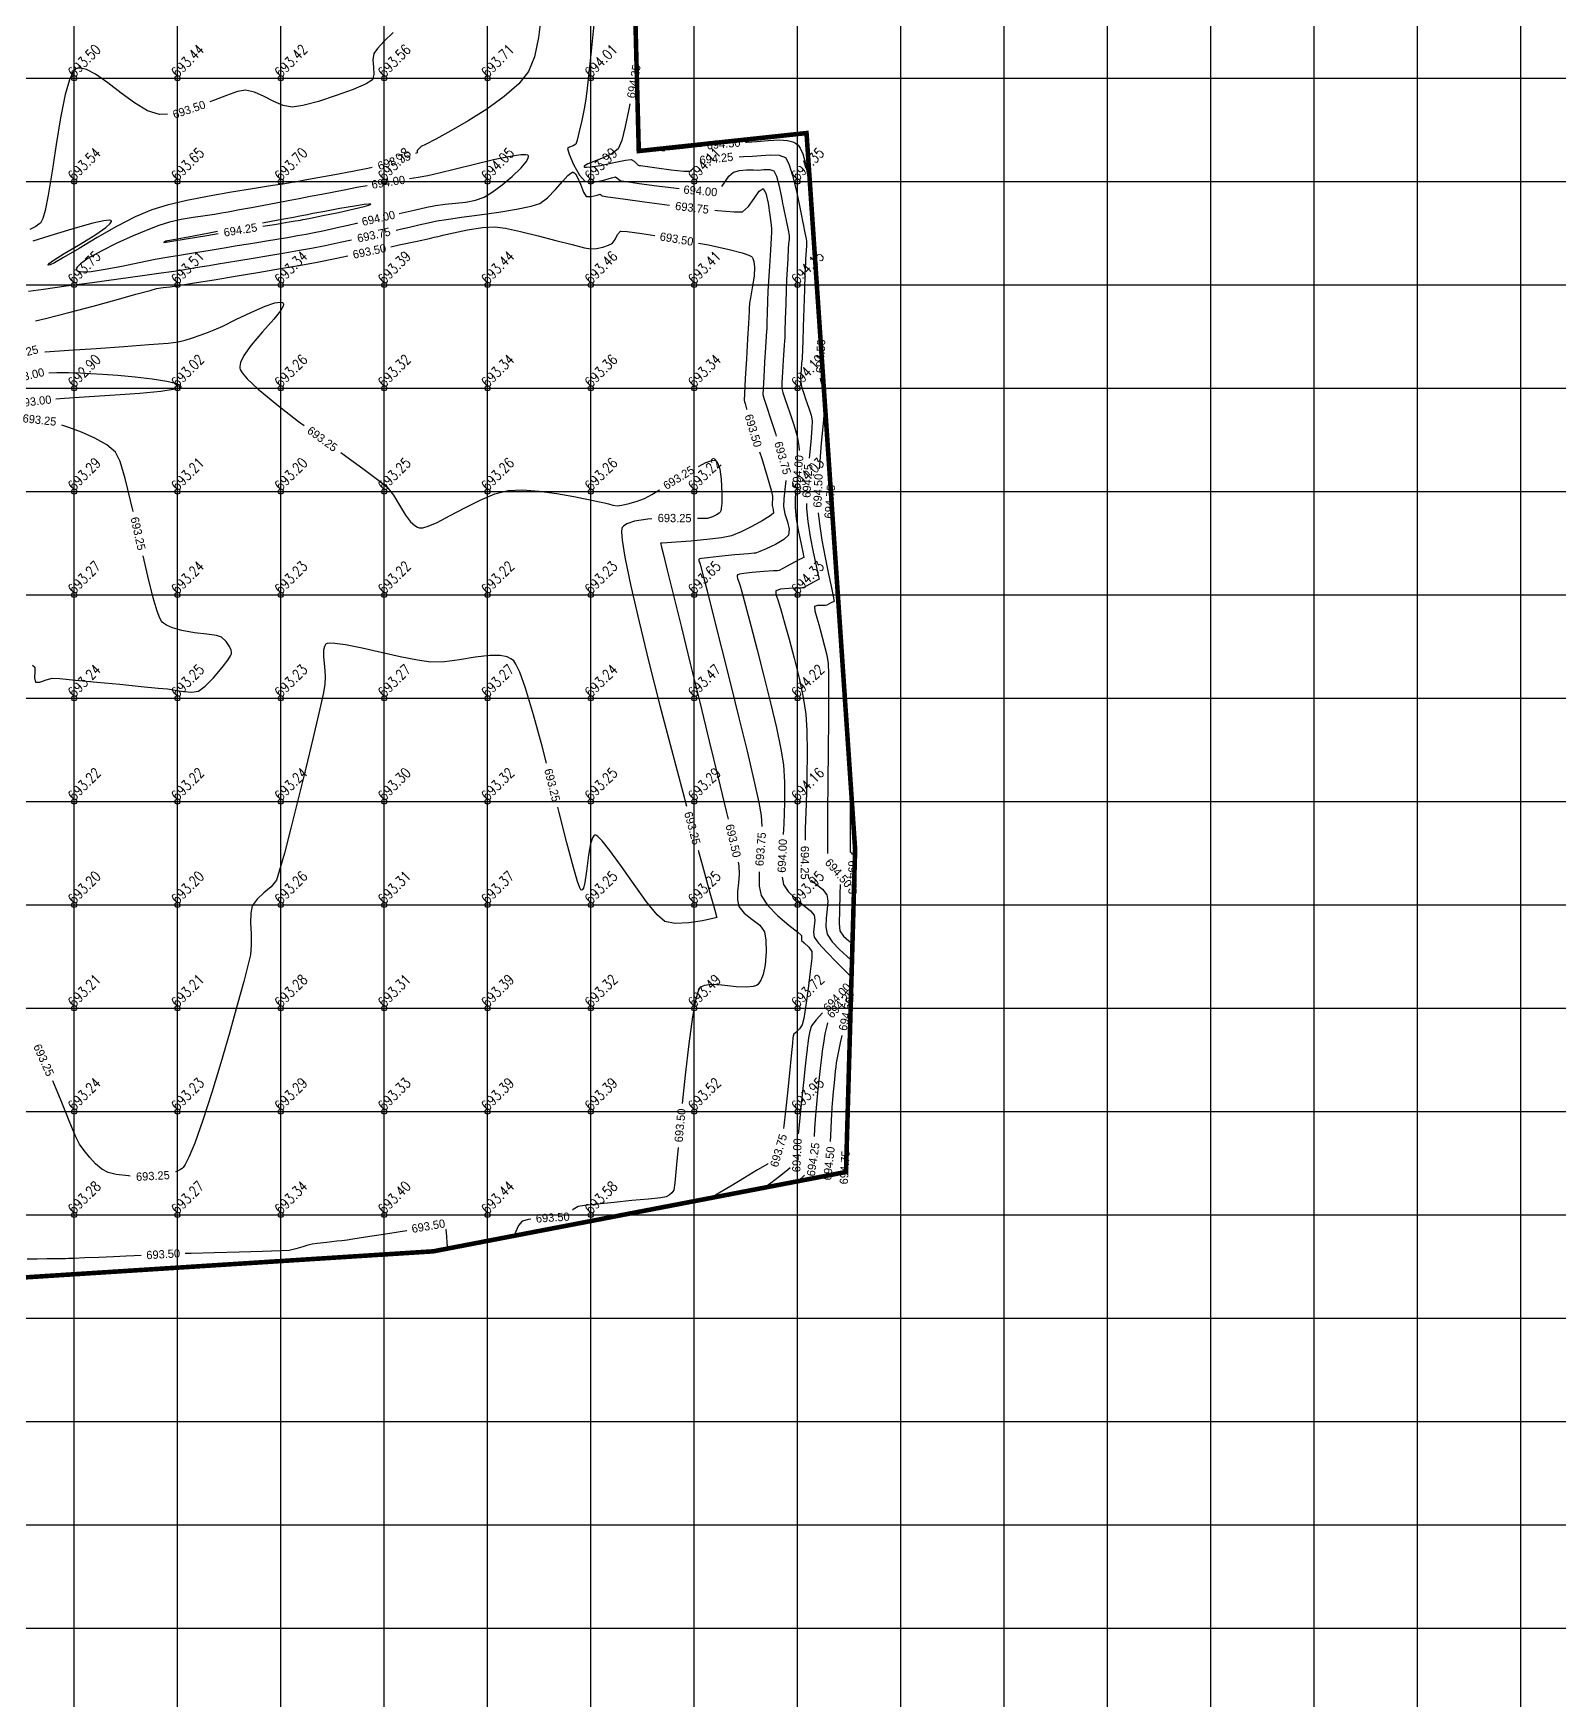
# Model space of a CAD drawing. Header units: millimetres. Extents: x 708400 to 708940, y 1331410 to 1331890.
# Drawn here: x 708683 to 708756.8, y 1331506.5 to 1331587.2 of the extents above; entities that cross this region are included whole.
import ezdxf

# ---------------------------------------------------------------- set-up
doc = ezdxf.new("R2010")
doc.units = ezdxf.units.MM
doc.header["$PDMODE"] = 32
doc.header["$PDSIZE"] = 0.25
for name, color, linetype in [('BLOCK LEVELS', 251, 'Continuous'), ('BOUNDARY', 7, 'Continuous'), ('CONT-MJR', 210, 'Continuous'), ('CONT-MNR', 90, 'Continuous'), ('grid', 4, 'Continuous')]:
    doc.layers.add(name, color=color, linetype=linetype)
doc.styles.add('RS', font='romans.shx', dxfattribs={"height": 5})

msp = doc.modelspace()

# ---------------------------------------------------------------- linework, layer by layer
at = {"layer": 'BLOCK LEVELS', "color": 251}
for p in [(708685, 1331585, 693.5), (708690, 1331585, 693.437), (708695, 1331585, 693.425), (708700, 1331585, 693.56), (708705, 1331585, 693.71), (708710, 1331585, 694.012), (708685, 1331580, 693.541), (708690, 1331580, 693.645), (708695, 1331580, 693.704), (708700, 1331580, 693.982), (708705, 1331580, 694.053), (708710, 1331580, 693.986), (708715, 1331580, 694.106), (708720, 1331580, 694.345), (708685, 1331575, 693.751), (708690, 1331575, 693.512), (708695, 1331575, 693.341), (708700, 1331575, 693.393), (708705, 1331575, 693.44), (708710, 1331575, 693.464), (708715, 1331575, 693.412), (708720, 1331575, 694.154), (708685, 1331570, 692.896), (708690, 1331570, 693.015), (708695, 1331570, 693.258), (708700, 1331570, 693.319), (708705, 1331570, 693.342), (708710, 1331570, 693.361), (708715, 1331570, 693.342), (708720, 1331570, 694.191), (708685, 1331565, 693.291), (708690, 1331565, 693.21), (708695, 1331565, 693.197), (708700, 1331565, 693.246), (708705, 1331565, 693.256), (708710, 1331565, 693.259), (708715, 1331565, 693.222), (708720, 1331565, 694.033), (708685, 1331560, 693.27), (708690, 1331560, 693.24), (708695, 1331560, 693.232), (708700, 1331560, 693.219), (708705, 1331560, 693.217), (708710, 1331560, 693.226), (708715, 1331560, 693.652), (708720, 1331560, 694.331), (708685, 1331555, 693.245), (708690, 1331555, 693.248), (708695, 1331555, 693.232), (708700, 1331555, 693.273), (708705, 1331555, 693.269), (708710, 1331555, 693.235), (708715, 1331555, 693.471), (708720, 1331555, 694.218), (708685, 1331550, 693.223), (708690, 1331550, 693.218), (708695, 1331550, 693.243), (708700, 1331550, 693.302), (708705, 1331550, 693.32), (708710, 1331550, 693.245), (708715, 1331550, 693.29), (708720, 1331550, 694.158), (708685, 1331545, 693.199), (708690, 1331545, 693.195), (708695, 1331545, 693.258), (708700, 1331545, 693.305), (708705, 1331545, 693.369), (708710, 1331545, 693.254), (708715, 1331545, 693.247), (708720, 1331545, 693.952), (708685, 1331540, 693.213), (708690, 1331540, 693.211), (708695, 1331540, 693.28), (708700, 1331540, 693.314), (708705, 1331540, 693.39), (708710, 1331540, 693.316), (708715, 1331540, 693.494), (708720, 1331540, 693.716), (708685, 1331535, 693.242), (708690, 1331535, 693.234), (708695, 1331535, 693.293), (708700, 1331535, 693.333), (708705, 1331535, 693.388), (708710, 1331535, 693.39), (708715, 1331535, 693.521), (708720, 1331535, 693.952), (708685, 1331530, 693.283), (708690, 1331530, 693.265), (708695, 1331530, 693.342), (708700, 1331530, 693.404), (708705, 1331530, 693.436), (708710, 1331530, 693.584)]:
    msp.add_point(p, dxfattribs=at)
at = {"layer": 'BOUNDARY', "ltscale": 0.5, "const_width": 0.221, "elevation": 692.39}
msp.add_lwpolyline([(708485.756, 1331513.718), (708506.417, 1331512.167), (708521.684, 1331513.287), (708545.217, 1331516.153), (708575.447, 1331521.711), (708677.694, 1331526.661), (708702.379, 1331528.237), (708722.343, 1331532.076), (708722.785, 1331547.68), (708720.433, 1331582.346), (708712.318, 1331581.477), (708711.266, 1331622.005), (708710.45, 1331642.096), (708710.067, 1331653.805)], dxfattribs=at)
at = {"layer": 'CONT-MJR', "flags": 128}
for points, elevation in [([(708710.139, 1331587.604), (708710.027, 1331586.475), (708709.917, 1331585.394), (708709.822, 1331584.516), (708709.756, 1331583.993), (708709.67, 1331583.512), (708709.558, 1331582.956), (708709.441, 1331582.422), (708709.337, 1331582.006), (708709.268, 1331581.806), (708709.137, 1331581.728), (708708.969, 1331581.67), (708708.87, 1331581.596), (708708.944, 1331581.33), (708709.162, 1331580.824), (708709.448, 1331580.305), (708709.728, 1331579.998), (708710.092, 1331579.966), (708710.566, 1331580.058), (708710.99, 1331580.178), (708711.199, 1331580.23), (708711.327, 1331580.132), (708711.411, 1331580.047), (708711.484, 1331580.038), (708711.723, 1331580.003), (708712.34, 1331579.914), (708713.193, 1331579.796), (708714.136, 1331579.673), (708714.271, 1331579.658)], 694), ([(708700.43, 1331587.207), (708699.998, 1331586.786), (708699.67, 1331586.434), (708699.499, 1331586.195), (708699.452, 1331585.891), (708699.484, 1331585.53), (708699.507, 1331585.183), (708699.435, 1331584.921), (708699.127, 1331584.731), (708698.497, 1331584.459), (708697.684, 1331584.157), (708696.828, 1331583.878), (708696.071, 1331583.673), (708695.552, 1331583.595), (708695.114, 1331583.681), (708694.656, 1331583.88), (708694.191, 1331584.119), (708693.732, 1331584.323), (708693.291, 1331584.418), (708692.901, 1331584.354), (708692.37, 1331584.172), (708691.742, 1331583.922), (708691.563, 1331583.852)], 693.5), ([(708689.511, 1331583.258), (708689.123, 1331583.243), (708688.552, 1331583.429), (708687.923, 1331583.805), (708687.269, 1331584.284), (708686.625, 1331584.777), (708686.027, 1331585.195), (708685.603, 1331585.417), (708685.329, 1331585.488), (708685.172, 1331585.479), (708685.102, 1331585.456), (708685.043, 1331585.418), (708684.931, 1331585.277), (708684.771, 1331584.92), (708684.573, 1331584.219), (708684.346, 1331583.085), (708684.136, 1331581.799), (708683.939, 1331580.504), (708683.748, 1331579.343), (708683.597, 1331578.606), (708683.483, 1331578.214), (708683.405, 1331578.047), (708683.366, 1331577.994), (708683.299, 1331577.931), (708683.143, 1331577.818), (708682.863, 1331577.681)], 693.5), ([(708717.482, 1331581.9), (708717.538, 1331581.904), (708718.035, 1331581.938), (708718.582, 1331581.988), (708719.124, 1331582.012), (708719.516, 1331581.982), (708719.767, 1331581.918), (708719.907, 1331581.85), (708719.967, 1331581.808), (708720.022, 1331581.756), (708720.122, 1331581.616), (708720.249, 1331581.334), (708720.379, 1331580.867), (708720.495, 1331580.23), (708720.576, 1331579.657), (708720.641, 1331579.28)], 694.5), ([(708700.729, 1331578.456), (708701.446, 1331578.62), (708702.061, 1331578.757), (708702.49, 1331578.847), (708702.951, 1331578.913), (708703.445, 1331578.958), (708703.943, 1331579.009), (708704.415, 1331579.095), (708704.832, 1331579.243), (708705.221, 1331579.48), (708705.703, 1331579.836), (708706.199, 1331580.252), (708706.629, 1331580.667), (708706.872, 1331580.957), (708706.969, 1331581.13), (708706.984, 1331581.217), (708706.975, 1331581.251), (708706.952, 1331581.273), (708706.859, 1331581.299), (708706.607, 1331581.294), (708706.103, 1331581.22), (708705.285, 1331581.048), (708704.363, 1331580.828), (708703.452, 1331580.6), (708702.665, 1331580.404), (708702.116, 1331580.282), (708701.644, 1331580.2), (708701.219, 1331580.13)], 694), ([(708713.111, 1331581.562), (708713.115, 1331581.558), (708713.135, 1331581.541), (708713.149, 1331581.529), (708713.218, 1331581.521), (708713.301, 1331581.512), (708713.429, 1331581.497), (708713.542, 1331581.484), (708713.583, 1331581.531), (708713.825, 1331581.558), (708714.443, 1331581.624), (708715.279, 1331581.71), (708715.357, 1331581.718)], 694.5), ([(708716.34, 1331579.761), (708716.489, 1331579.973), (708716.682, 1331580.256), (708716.898, 1331580.451), (708717.187, 1331580.533), (708717.534, 1331580.561), (708717.866, 1331580.56), (708718.109, 1331580.556), (708718.374, 1331580.577), (708718.651, 1331580.587), (708718.859, 1331580.526), (708718.979, 1331580.259), (708719.102, 1331579.779), (708719.2, 1331579.309), (708719.247, 1331579.069), (708719.275, 1331578.936), (708719.302, 1331578.803), (708719.352, 1331578.571), (708719.449, 1331578.118), (708719.546, 1331577.654), (708719.593, 1331577.391), (708719.587, 1331577.192), (708719.569, 1331576.991), (708719.553, 1331576.745), (708719.524, 1331576.285), (708719.492, 1331575.747), (708719.467, 1331575.269), (708719.449, 1331574.782), (708719.427, 1331574.08), (708719.406, 1331573.341), (708719.389, 1331572.741), (708719.381, 1331572.456), (708719.371, 1331572.271), (708719.359, 1331572.087), (708719.342, 1331571.843), (708719.307, 1331571.354), (708719.269, 1331570.778), (708719.241, 1331570.272), (708719.238, 1331569.993), (708719.281, 1331569.799), (708719.348, 1331569.598), (708719.413, 1331569.406), (708719.495, 1331569.174), (708719.645, 1331568.753), (708719.82, 1331568.228), (708719.976, 1331567.684), (708720.069, 1331567.204), (708720.075, 1331566.982)], 694), ([(708699.18, 1331579.798), (708699.169, 1331579.796), (708698.679, 1331579.707), (708698.139, 1331579.604), (708697.569, 1331579.493), (708696.99, 1331579.38), (708696.423, 1331579.27), (708695.89, 1331579.167), (708695.353, 1331579.067), (708694.776, 1331578.959), (708694.177, 1331578.848), (708693.577, 1331578.736), (708692.994, 1331578.627), (708692.448, 1331578.524), (708692.343, 1331578.505), (708692.127, 1331578.467), (708691.794, 1331578.414), (708691.335, 1331578.346), (708690.752, 1331578.258), (708690.173, 1331578.157), (708689.615, 1331578.033), (708689.096, 1331577.877), (708688.557, 1331577.669), (708687.851, 1331577.37), (708687.071, 1331577.014), (708686.312, 1331576.637), (708685.669, 1331576.276), (708685.302, 1331576.022), (708685.143, 1331575.863), (708685.105, 1331575.777), (708685.108, 1331575.741), (708685.126, 1331575.71), (708685.202, 1331575.664), (708685.407, 1331575.635), (708685.821, 1331575.655), (708686.508, 1331575.756), (708687.308, 1331575.908), (708688.141, 1331576.082), (708688.926, 1331576.243), (708689.584, 1331576.361), (708690.197, 1331576.456), (708690.874, 1331576.565), (708691.577, 1331576.68), (708692.264, 1331576.794), (708692.895, 1331576.899), (708693.431, 1331576.989), (708693.831, 1331577.056), (708694.305, 1331577.134), (708694.812, 1331577.217), (708695.321, 1331577.301), (708695.802, 1331577.384), (708696.224, 1331577.46), (708696.619, 1331577.538), (708697.034, 1331577.624), (708697.454, 1331577.715), (708697.868, 1331577.805), (708698.262, 1331577.891), (708698.657, 1331577.98), (708698.715, 1331577.993)], 694), ([(708700.328, 1331576.847), (708700.732, 1331576.934), (708701.59, 1331577.12), (708702.187, 1331577.251), (708702.419, 1331577.302), (708702.516, 1331577.324), (708702.613, 1331577.346), (708702.831, 1331577.399), (708703.351, 1331577.519), (708704.036, 1331577.659), (708704.75, 1331577.772), (708705.358, 1331577.81), (708705.865, 1331577.742), (708706.594, 1331577.586), (708707.442, 1331577.377), (708708.308, 1331577.152), (708709.092, 1331576.947), (708709.691, 1331576.798), (708710.005, 1331576.741), (708710.277, 1331576.768), (708710.575, 1331576.831), (708710.845, 1331576.916), (708711.033, 1331577.008), (708711.176, 1331577.199), (708711.296, 1331577.441), (708711.441, 1331577.598), (708711.751, 1331577.581), (708712.463, 1331577.488), (708713.098, 1331577.391)], 693.5), ([(708683.136, 1331573.269), (708683.61, 1331573.375), (708684.75, 1331573.661), (708685.927, 1331573.974), (708687.04, 1331574.279), (708687.988, 1331574.544), (708688.67, 1331574.735), (708688.985, 1331574.819), (708689.31, 1331574.87), (708689.65, 1331574.914), (708689.843, 1331574.938), (708689.974, 1331574.959), (708690.106, 1331574.981), (708690.338, 1331575.019), (708690.924, 1331575.114), (708691.773, 1331575.253), (708692.793, 1331575.421), (708693.893, 1331575.605), (708694.981, 1331575.789), (708695.966, 1331575.961), (708696.756, 1331576.105), (708697.624, 1331576.277), (708698.241, 1331576.404)], 693.5), ([(708715.2, 1331577.027), (708715.694, 1331576.933), (708716.697, 1331576.715), (708717.321, 1331576.549), (708717.64, 1331576.434), (708717.767, 1331576.366), (708717.801, 1331576.334), (708717.836, 1331576.279), (708717.885, 1331576.138), (708717.915, 1331575.865), (708717.894, 1331575.428), (708717.811, 1331574.857), (708717.716, 1331574.377), (708717.669, 1331574.114), (708717.66, 1331573.874), (708717.653, 1331573.626), (708717.65, 1331573.509), (708717.646, 1331573.429), (708717.628, 1331573.132), (708717.584, 1331572.391), (708717.528, 1331571.429), (708717.472, 1331570.466), (708717.429, 1331569.721), (708717.412, 1331569.415), (708717.434, 1331569.337), (708717.459, 1331569.259), (708717.535, 1331569.01), (708717.547, 1331568.968)], 693.5), ([(708683.777, 1331570.75), (708684.155, 1331570.768), (708684.727, 1331570.765), (708685.286, 1331570.745), (708685.814, 1331570.72), (708686.373, 1331570.686), (708687.12, 1331570.629), (708687.953, 1331570.551), (708688.775, 1331570.455), (708689.484, 1331570.342), (708689.904, 1331570.24), (708690.099, 1331570.159), (708690.16, 1331570.102), (708690.167, 1331570.074), (708690.155, 1331570.048), (708690.068, 1331570), (708689.792, 1331569.931), (708689.198, 1331569.846), (708688.182, 1331569.749), (708686.982, 1331569.66), (708685.725, 1331569.577), (708684.538, 1331569.498), (708684.112, 1331569.464)], 693), ([(708721.088, 1331570.482), (708721.114, 1331570.394), (708721.211, 1331570.073), (708721.282, 1331569.838)], 694.5), ([(708721.32, 1331569.265), (708721.315, 1331569.192), (708721.301, 1331569.015), (708721.271, 1331568.683), (708721.219, 1331568.139), (708721.144, 1331567.343), (708721.07, 1331566.478), (708721.045, 1331566.107)], 694.5), ([(708718.165, 1331566.926), (708718.265, 1331566.593), (708718.524, 1331565.724), (708718.716, 1331565.07), (708718.795, 1331564.779), (708718.793, 1331564.624), (708718.774, 1331564.46), (708718.765, 1331564.32), (708718.816, 1331564.124), (708718.831, 1331563.951), (708718.668, 1331563.825), (708718.291, 1331563.59), (708717.793, 1331563.309), (708717.264, 1331563.046), (708716.799, 1331562.861), (708716.313, 1331562.763), (708715.615, 1331562.678), (708714.84, 1331562.607), (708714.119, 1331562.551), (708713.672, 1331562.52), (708713.456, 1331562.503), (708713.386, 1331562.497), (708713.375, 1331562.494), (708713.373, 1331562.486), (708713.378, 1331562.453), (708713.397, 1331562.383), (708713.42, 1331562.309), (708713.494, 1331562.01), (708713.695, 1331561.197), (708713.998, 1331559.969), (708714.378, 1331558.428), (708714.809, 1331556.674), (708715.267, 1331554.808), (708715.726, 1331552.93), (708716.162, 1331551.141), (708716.548, 1331549.541), (708716.644, 1331549.14)], 693.5), ([(708719.905, 1331564.922), (708719.882, 1331564.655), (708719.877, 1331564.222), (708719.937, 1331563.684), (708720.046, 1331563.054), (708720.166, 1331562.452), (708720.248, 1331562.073), (708720.289, 1331561.89), (708720.302, 1331561.83), (708720.303, 1331561.822), (708720.296, 1331561.817), (708720.26, 1331561.798), (708720.234, 1331561.785), (708720.057, 1331561.689), (708719.672, 1331561.482), (708719.286, 1331561.276), (708719.108, 1331561.181), (708719.028, 1331561.172), (708718.831, 1331561.159), (708718.363, 1331561.125), (708717.801, 1331561.077), (708717.401, 1331561.033), (708717.189, 1331560.999), (708717.111, 1331560.976), (708717.095, 1331560.965), (708717.085, 1331560.945), (708717.08, 1331560.891), (708717.101, 1331560.788), (708717.158, 1331560.627), (708717.223, 1331560.438), (708717.298, 1331560.156), (708717.479, 1331559.484), (708717.738, 1331558.516), (708718.045, 1331557.347), (708718.372, 1331556.07), (708718.692, 1331554.781), (708718.976, 1331553.574), (708719.195, 1331552.543), (708719.321, 1331551.784), (708719.375, 1331550.931), (708719.371, 1331549.953), (708719.334, 1331548.928), (708719.308, 1331548.405)], 694), ([(708721.003, 1331563.974), (708721.057, 1331563.443), (708721.179, 1331562.642), (708721.333, 1331561.803), (708721.493, 1331561.006), (708721.636, 1331560.335), (708721.722, 1331559.943), (708721.762, 1331559.76), (708721.775, 1331559.702), (708721.776, 1331559.693), (708721.771, 1331559.688), (708721.748, 1331559.674), (708721.699, 1331559.649), (708721.648, 1331559.625), (708721.532, 1331559.561), (708721.418, 1331559.501), (708721.353, 1331559.493), (708721.288, 1331559.487), (708721.17, 1331559.491), (708720.958, 1331559.485), (708720.814, 1331559.436), (708720.829, 1331559.235), (708720.929, 1331558.894), (708721.025, 1331558.566), (708721.091, 1331558.324), (708721.194, 1331557.958), (708721.309, 1331557.525), (708721.413, 1331557.082), (708721.481, 1331556.684), (708721.497, 1331556.204), (708721.498, 1331555.252), (708721.489, 1331553.966), (708721.475, 1331552.486), (708721.46, 1331550.95), (708721.447, 1331549.499), (708721.441, 1331548.27), (708721.446, 1331547.489)], 694.5), ([(708717.124, 1331547.061), (708717.161, 1331546.883), (708717.17, 1331546.494), (708717.135, 1331546.069), (708717.097, 1331545.643), (708717.091, 1331545.252), (708717.158, 1331544.928), (708717.412, 1331544.606), (708717.793, 1331544.313), (708718.168, 1331544.021), (708718.402, 1331543.7), (708718.472, 1331543.299), (708718.485, 1331542.725), (708718.43, 1331542.097), (708718.33, 1331541.635), (708718.219, 1331541.351), (708718.127, 1331541.207), (708718.075, 1331541.15), (708718.014, 1331541.105), (708717.856, 1331541.044), (708717.545, 1331541.011), (708717.034, 1331541.042), (708716.339, 1331541.119), (708715.821, 1331541.142), (708715.5, 1331541.101), (708715.334, 1331541.031), (708715.269, 1331540.982), (708715.235, 1331540.938), (708715.168, 1331540.779), (708715.063, 1331540.374), (708714.919, 1331539.577), (708714.739, 1331538.27), (708714.564, 1331536.757), (708714.422, 1331535.391)], 693.5), ([(708719.258, 1331546.339), (708719.312, 1331545.982), (708719.545, 1331545.643), (708719.903, 1331545.306), (708720.295, 1331544.99), (708720.626, 1331544.718), (708720.805, 1331544.509), (708720.84, 1331544.261), (708720.808, 1331543.972), (708720.776, 1331543.682), (708720.808, 1331543.432), (708721.012, 1331543.15), (708721.411, 1331542.716), (708721.888, 1331542.231), (708722.326, 1331541.795), (708722.61, 1331541.507)], 694), ([(708722.056, 1331545.993), (708722.046, 1331545.495), (708722.022, 1331544.752), (708722.011, 1331544.105), (708722.04, 1331543.748), (708722.221, 1331543.493), (708722.474, 1331543.254), (708722.655, 1331543.092)], 694.5), ([(708721.204, 1331539.774), (708720.904, 1331539.44), (708720.68, 1331539.147), (708720.591, 1331538.883), (708720.527, 1331538.561), (708720.489, 1331538.286), (708720.474, 1331538.161), (708720.466, 1331538.085), (708720.458, 1331538.008), (708720.434, 1331537.78), (708720.372, 1331537.202), (708720.288, 1331536.406), (708720.195, 1331535.525), (708720.107, 1331534.692), (708720.04, 1331534.038), (708720.028, 1331533.917)], 694), ([(708722.138, 1331538.677), (708722.063, 1331538.32), (708721.931, 1331537.675), (708721.869, 1331537.36), (708721.846, 1331537.158), (708721.827, 1331536.956), (708721.804, 1331536.748), (708721.763, 1331536.382), (708721.718, 1331535.959), (708721.683, 1331535.582), (708721.661, 1331535.198), (708721.631, 1331534.566), (708721.596, 1331533.822), (708721.582, 1331533.556)], 694.5), ([(708714.217, 1331533.267), (708714.14, 1331532.435), (708714.055, 1331531.556), (708714.011, 1331531.202), (708713.916, 1331531.072), (708713.784, 1331530.953), (708713.645, 1331530.869), (708713.379, 1331530.829), (708712.784, 1331530.766), (708711.988, 1331530.689), (708711.12, 1331530.607), (708710.312, 1331530.526), (708709.692, 1331530.456), (708709.389, 1331530.406), (708709.136, 1331530.253), (708709.105, 1331530.227)], 693.5), ([(708719.643, 1331532.271), (708719.52, 1331532.17), (708719.122, 1331531.861), (708718.7, 1331531.537), (708718.421, 1331531.322)], 694), ([(708707.092, 1331529.788), (708706.977, 1331529.777), (708706.669, 1331529.699), (708706.502, 1331529.484), (708706.372, 1331529.194), (708706.288, 1331528.989)], 693.5), ([(708701.095, 1331529.229), (708701.08, 1331529.226), (708700.574, 1331529.148), (708699.848, 1331529.035), (708699.089, 1331528.917), (708698.482, 1331528.823), (708698.212, 1331528.782), (708698.08, 1331528.766), (708697.948, 1331528.752), (708697.705, 1331528.724), (708697.228, 1331528.671), (708696.752, 1331528.616), (708696.509, 1331528.586), (708696.381, 1331528.553), (708696.254, 1331528.516), (708696.064, 1331528.457), (708695.725, 1331528.356), (708695.396, 1331528.281), (708694.988, 1331528.259), (708694.12, 1331528.229), (708692.984, 1331528.197), (708691.767, 1331528.164), (708690.658, 1331528.136), (708690.374, 1331528.129)], 693.5), ([(708703.067, 1331528.369), (708703.063, 1331528.4), (708703.058, 1331528.487), (708703.052, 1331528.664), (708703.039, 1331528.947), (708702.991, 1331529.289), (708702.985, 1331529.299)], 693.5), ([(708688.243, 1331528.035), (708687.898, 1331528.016), (708687.52, 1331527.999), (708686.912, 1331527.973), (708686.201, 1331527.943), (708685.515, 1331527.915), (708684.981, 1331527.893), (708684.726, 1331527.883), (708684.574, 1331527.881), (708684.415, 1331527.881), (708684.263, 1331527.881), (708684.062, 1331527.876), (708683.686, 1331527.867), (708683.214, 1331527.859), (708682.727, 1331527.858)], 693.5)]:
    msp.add_lwpolyline(points, dxfattribs=dict(at, elevation=elevation))
at = {"layer": 'CONT-MNR', "flags": 128}
for points, elevation in [([(708707.594, 1331588.009), (708707.474, 1331586.963), (708707.278, 1331586.037), (708706.989, 1331585.322), (708706.507, 1331584.724), (708705.802, 1331584.109), (708704.96, 1331583.505), (708704.07, 1331582.943), (708703.221, 1331582.451), (708702.499, 1331582.059), (708701.994, 1331581.795), (708701.792, 1331581.69), (708701.676, 1331581.582), (708701.596, 1331581.5), (708701.594, 1331581.446), (708701.591, 1331581.393), (708701.515, 1331581.363)], 693.75), ([(708711.883, 1331583.761), (708711.835, 1331583.5), (708711.664, 1331582.664), (708711.49, 1331581.981), (708711.323, 1331581.584), (708711.025, 1331581.35), (708710.593, 1331581.145), (708710.145, 1331580.971), (708709.857, 1331580.855), (708709.72, 1331580.781), (708709.682, 1331580.738), (708709.682, 1331580.719), (708709.698, 1331580.703), (708709.782, 1331580.69), (708710.018, 1331580.709), (708710.47, 1331580.784), (708711.118, 1331580.916), (708711.677, 1331581.031), (708711.953, 1331581.07), (708712.087, 1331580.983), (708712.217, 1331580.855), (708712.28, 1331580.788), (708712.336, 1331580.78), (708712.393, 1331580.775), (708712.632, 1331580.74), (708713.198, 1331580.66), (708713.887, 1331580.57), (708714.492, 1331580.506), (708714.809, 1331580.503), (708714.963, 1331580.644), (708715.009, 1331580.713)], 694.25), ([(708717.17, 1331581.197), (708717.384, 1331581.211), (708717.824, 1331581.23), (708718.237, 1331581.26), (708718.687, 1331581.296), (708719.103, 1331581.283), (708719.413, 1331581.167), (708719.579, 1331580.864), (708719.755, 1331580.294), (708719.926, 1331579.594), (708720.074, 1331578.9), (708720.183, 1331578.349), (708720.237, 1331578.077), (708720.279, 1331577.882), (708720.32, 1331577.678), (708720.353, 1331577.512), (708720.385, 1331577.374), (708720.419, 1331577.23), (708720.44, 1331577.092), (708720.436, 1331576.909), (708720.419, 1331576.672), (708720.402, 1331576.452), (708720.389, 1331576.253), (708720.376, 1331576.046), (708720.365, 1331575.847), (708720.354, 1331575.502), (708720.332, 1331574.783), (708720.305, 1331573.877), (708720.278, 1331572.974), (708720.257, 1331572.262), (708720.246, 1331571.929), (708720.237, 1331571.761), (708720.227, 1331571.585), (708720.216, 1331571.416), (708720.198, 1331571.207), (708720.169, 1331570.885), (708720.147, 1331570.544), (708720.15, 1331570.282), (708720.209, 1331570.016), (708720.301, 1331569.742), (708720.39, 1331569.479), (708720.465, 1331569.255), (708720.562, 1331568.981), (708720.652, 1331568.69), (708720.707, 1331568.417), (708720.696, 1331568.06), (708720.639, 1331567.404), (708720.566, 1331566.614)], 694.25), ([(708699.422, 1331580.684), (708699.206, 1331580.635), (708698.462, 1331580.488), (708697.605, 1331580.327), (708696.786, 1331580.177), (708696.154, 1331580.062), (708695.858, 1331580.009), (708695.696, 1331579.978), (708695.526, 1331579.947), (708695.363, 1331579.916), (708695.102, 1331579.877), (708694.496, 1331579.787), (708693.637, 1331579.654), (708692.616, 1331579.486), (708691.525, 1331579.293), (708690.456, 1331579.082), (708689.501, 1331578.862), (708688.751, 1331578.64), (708687.96, 1331578.3), (708687.055, 1331577.826), (708686.119, 1331577.29), (708685.236, 1331576.764), (708684.49, 1331576.319), (708684.048, 1331576.069), (708683.835, 1331575.968), (708683.759, 1331575.95), (708683.743, 1331575.957), (708683.745, 1331575.978), (708683.81, 1331576.047), (708684.038, 1331576.21), (708684.525, 1331576.513), (708685.29, 1331576.97), (708686.05, 1331577.44), (708686.528, 1331577.771), (708686.747, 1331577.966), (708686.804, 1331578.06), (708686.8, 1331578.095), (708686.781, 1331578.114), (708686.689, 1331578.13), (708686.433, 1331578.103), (708685.911, 1331577.987), (708685.042, 1331577.746), (708684.036, 1331577.439), (708683.001, 1331577.109)], 693.75), ([(708700.574, 1331577.65), (708700.768, 1331577.693), (708701.217, 1331577.798), (708701.673, 1331577.905), (708702.123, 1331578.007), (708702.552, 1331578.097), (708703.014, 1331578.171), (708703.738, 1331578.272), (708704.616, 1331578.393), (708705.541, 1331578.527), (708706.406, 1331578.667), (708707.105, 1331578.806), (708707.531, 1331578.938), (708707.901, 1331579.211), (708708.282, 1331579.608), (708708.639, 1331580.02), (708708.885, 1331580.286), (708709.034, 1331580.413), (708709.112, 1331580.449), (708709.145, 1331580.451), (708709.182, 1331580.437), (708709.254, 1331580.371), (708709.36, 1331580.195), (708709.493, 1331579.88), (708709.643, 1331579.492), (708709.772, 1331579.283), (708710.012, 1331579.277), (708710.298, 1331579.346), (708710.445, 1331579.389), (708710.493, 1331579.348), (708710.542, 1331579.305), (708710.822, 1331579.265), (708711.556, 1331579.163), (708712.597, 1331579.022), (708713.802, 1331578.865), (708713.805, 1331578.865)], 693.75), ([(708715.99, 1331578.611), (708716.119, 1331578.596), (708716.94, 1331578.53), (708717.343, 1331578.541), (708717.632, 1331578.787), (708717.906, 1331579.18), (708718.148, 1331579.535), (708718.339, 1331579.666), (708718.463, 1331579.441), (708718.574, 1331578.953), (708718.664, 1331578.38), (708718.724, 1331577.899), (708718.746, 1331577.69), (708718.743, 1331577.611), (708718.737, 1331577.531), (708718.721, 1331577.277), (708718.683, 1331576.674), (708718.637, 1331575.913), (708718.594, 1331575.188), (708718.568, 1331574.691), (708718.55, 1331574.207), (708718.533, 1331573.655), (708718.521, 1331573.194), (708718.515, 1331572.982), (708718.509, 1331572.87), (708718.502, 1331572.758), (708718.487, 1331572.524), (708718.452, 1331571.972), (708718.408, 1331571.258), (708718.364, 1331570.538), (708718.333, 1331569.968), (708718.325, 1331569.704), (708718.373, 1331569.517), (708718.436, 1331569.332), (708718.518, 1331569.081), (708718.696, 1331568.531), (708718.925, 1331567.815), (708718.966, 1331567.682)], 693.75), ([(708694.131, 1331577.838), (708694.693, 1331577.93), (708695.408, 1331578.046), (708695.694, 1331578.093), (708695.833, 1331578.116), (708695.958, 1331578.138), (708696.07, 1331578.161), (708696.183, 1331578.185), (708696.435, 1331578.235), (708697.028, 1331578.354), (708697.79, 1331578.511), (708698.545, 1331578.675), (708699.029, 1331578.79), (708699.263, 1331578.858), (708699.338, 1331578.89), (708699.346, 1331578.901), (708699.335, 1331578.908), (708699.259, 1331578.911), (708699.031, 1331578.887), (708698.569, 1331578.817), (708697.85, 1331578.692), (708697.123, 1331578.557), (708696.548, 1331578.447), (708696.283, 1331578.396), (708696.102, 1331578.361), (708695.921, 1331578.326), (708695.615, 1331578.269), (708694.877, 1331578.131), (708694.106, 1331577.987)], 694.25), ([(708682.788, 1331574.693), (708683.523, 1331574.796), (708684.619, 1331574.947), (708685.874, 1331575.12), (708687.149, 1331575.294), (708688.306, 1331575.453), (708689.207, 1331575.578), (708689.713, 1331575.65), (708690.15, 1331575.718), (708690.609, 1331575.792), (708691.074, 1331575.869), (708691.532, 1331575.946), (708691.969, 1331576.018), (708692.377, 1331576.085), (708692.961, 1331576.181), (708693.664, 1331576.296), (708694.427, 1331576.423), (708695.191, 1331576.552), (708695.898, 1331576.675), (708696.49, 1331576.783), (708697.145, 1331576.912), (708697.869, 1331577.062), (708698.425, 1331577.18)], 693.75), ([(708691.943, 1331577.583), (708691.528, 1331577.505), (708690.518, 1331577.316), (708689.805, 1331577.183), (708689.533, 1331577.132), (708689.521, 1331577.13), (708689.474, 1331577.121), (708689.441, 1331577.114), (708689.383, 1331577.087), (708689.333, 1331577.056), (708689.389, 1331577.061), (708689.455, 1331577.073), (708689.724, 1331577.117), (708690.426, 1331577.232), (708691.418, 1331577.394), (708691.96, 1331577.483)], 694.25), ([(708683.575, 1331571.765), (708683.597, 1331571.766), (708684.741, 1331571.841), (708686.063, 1331571.929), (708687.407, 1331572.022), (708688.619, 1331572.11), (708689.543, 1331572.187), (708690.026, 1331572.242), (708690.371, 1331572.326), (708690.73, 1331572.438), (708691.091, 1331572.566), (708691.445, 1331572.698), (708691.781, 1331572.822), (708692.197, 1331573.009), (708692.824, 1331573.318), (708693.546, 1331573.667), (708694.245, 1331573.972), (708694.71, 1331574.128), (708694.964, 1331574.165), (708695.074, 1331574.142), (708695.108, 1331574.114), (708695.126, 1331574.075), (708695.111, 1331573.968), (708694.982, 1331573.74), (708694.657, 1331573.339), (708694.114, 1331572.735), (708693.56, 1331572.087), (708693.209, 1331571.589), (708693.051, 1331571.251), (708693.012, 1331571.053), (708693.017, 1331570.964), (708693.035, 1331570.901), (708693.124, 1331570.748), (708693.377, 1331570.452), (708693.905, 1331569.956), (708694.799, 1331569.216), (708695.858, 1331568.398), (708696.128, 1331568.198)], 693.25), ([(708687.852, 1331564.039), (708687.73, 1331564.575), (708687.465, 1331565.64), (708687.22, 1331566.45), (708687.003, 1331566.904), (708686.588, 1331567.256), (708686.008, 1331567.583), (708685.363, 1331567.869), (708684.75, 1331568.101), (708684.405, 1331568.218)], 693.25), ([(708697.899, 1331566.893), (708698.074, 1331566.766), (708699.028, 1331566.071), (708699.748, 1331565.537), (708700.131, 1331565.223), (708700.444, 1331564.821), (708700.74, 1331564.336), (708701.035, 1331563.854), (708701.281, 1331563.531), (708701.477, 1331563.353), (708701.614, 1331563.276), (708701.685, 1331563.252), (708701.741, 1331563.243), (708701.876, 1331563.252), (708702.133, 1331563.323), (708702.561, 1331563.507), (708703.198, 1331563.835), (708703.907, 1331564.214), (708704.642, 1331564.584), (708705.355, 1331564.883), (708706, 1331565.05), (708706.686, 1331565.078), (708707.498, 1331565.02), (708708.356, 1331564.905), (708709.181, 1331564.762), (708709.892, 1331564.62), (708710.411, 1331564.508), (708710.656, 1331564.454), (708710.857, 1331564.402), (708711.066, 1331564.342), (708711.266, 1331564.314), (708711.497, 1331564.347), (708711.852, 1331564.429), (708712.244, 1331564.539), (708712.59, 1331564.658), (708712.955, 1331564.862), (708713.316, 1331565.088)], 693.25), ([(708715.203, 1331566.22), (708715.565, 1331566.402), (708715.853, 1331566.504), (708715.985, 1331566.516), (708716.03, 1331566.502), (708716.073, 1331566.469), (708716.149, 1331566.355), (708716.235, 1331566.083), (708716.306, 1331565.596), (708716.337, 1331564.92), (708716.328, 1331564.44), (708716.307, 1331564.177), (708716.288, 1331564.069), (708716.278, 1331564.041), (708716.257, 1331564.008), (708716.199, 1331563.948), (708716.078, 1331563.869), (708715.882, 1331563.781), (708715.644, 1331563.701), (708715.3, 1331563.694), (708715.153, 1331563.697)], 693.25), ([(708719.433, 1331565.528), (708719.39, 1331565.097), (708719.337, 1331564.649), (708719.321, 1331564.271), (708719.391, 1331563.917), (708719.511, 1331563.536), (708719.597, 1331563.176), (708719.567, 1331562.886), (708719.34, 1331562.674), (708718.933, 1331562.444), (708718.478, 1331562.234), (708718.169, 1331562.105), (708718.013, 1331562.043), (708717.961, 1331562.023), (708717.954, 1331562.021), (708717.947, 1331562.02), (708717.918, 1331562.017), (708717.898, 1331562.015), (708717.624, 1331561.991), (708716.972, 1331561.932), (708716.19, 1331561.857), (708715.639, 1331561.797), (708715.353, 1331561.758), (708715.252, 1331561.738), (708715.235, 1331561.73), (708715.226, 1331561.708), (708715.23, 1331561.647), (708715.267, 1331561.529), (708715.322, 1331561.374), (708715.406, 1331561.042), (708715.622, 1331560.193), (708715.937, 1331558.949), (708716.32, 1331557.43), (708716.739, 1331555.757), (708717.16, 1331554.053), (708717.554, 1331552.437), (708717.886, 1331551.031), (708718.126, 1331549.956), (708718.241, 1331549.333), (708718.264, 1331548.795)], 693.75), ([(708720.433, 1331564.418), (708720.433, 1331564.173), (708720.499, 1331563.55), (708720.617, 1331562.814), (708720.76, 1331562.068), (708720.897, 1331561.409), (708720.984, 1331561.013), (708721.025, 1331560.826), (708721.038, 1331560.766), (708721.04, 1331560.757), (708721.036, 1331560.754), (708721.018, 1331560.743), (708720.979, 1331560.723), (708720.941, 1331560.705), (708720.763, 1331560.609), (708720.441, 1331560.435), (708720.263, 1331560.341), (708720.211, 1331560.335), (708720.158, 1331560.33), (708719.977, 1331560.326), (708719.584, 1331560.31), (708719.177, 1331560.272), (708718.954, 1331560.201), (708718.949, 1331560.014), (708719.038, 1331559.753), (708719.124, 1331559.502), (708719.201, 1331559.229), (708719.366, 1331558.653), (708719.587, 1331557.86), (708719.832, 1331556.936), (708720.071, 1331555.967), (708720.271, 1331555.037), (708720.401, 1331554.234), (708720.451, 1331553.441), (708720.46, 1331552.38), (708720.442, 1331551.161), (708720.41, 1331549.892), (708720.375, 1331548.683), (708720.363, 1331548.138)], 694.25), ([(708712.953, 1331563.678), (708712.757, 1331563.668), (708712.113, 1331563.566), (708711.745, 1331563.439), (708711.574, 1331563.325), (708711.516, 1331563.259), (708711.497, 1331563.214), (708711.482, 1331563.055), (708711.514, 1331562.649), (708711.645, 1331561.829), (708711.932, 1331560.429), (708712.33, 1331558.701), (708712.808, 1331556.743), (708713.339, 1331554.651), (708713.893, 1331552.523), (708714.441, 1331550.456), (708714.624, 1331549.773)], 693.25), ([(708721.651, 1331563.402), (708721.708, 1331563.123), (708721.752, 1331562.905)], 694.75), ([(708682.985, 1331556.594), (708683.096, 1331556.498), (708683.094, 1331556.3), (708683.077, 1331555.987), (708683.129, 1331555.777), (708683.333, 1331555.785), (708683.641, 1331555.892), (708683.938, 1331555.969), (708684.302, 1331555.948), (708685.073, 1331555.88), (708686.093, 1331555.783), (708687.204, 1331555.674), (708688.25, 1331555.57), (708689.073, 1331555.489), (708689.515, 1331555.447), (708689.893, 1331555.393), (708690.297, 1331555.323), (708690.686, 1331555.29), (708691.019, 1331555.347), (708691.332, 1331555.577), (708691.743, 1331555.994), (708692.158, 1331556.479), (708692.428, 1331556.835), (708692.563, 1331557.044), (708692.609, 1331557.142), (708692.617, 1331557.175), (708692.617, 1331557.223), (708692.594, 1331557.33), (708692.516, 1331557.505), (708692.357, 1331557.737), (708692.131, 1331557.959), (708691.884, 1331558.029), (708691.418, 1331558.092), (708690.83, 1331558.17), (708690.211, 1331558.281), (708689.759, 1331558.407), (708689.476, 1331558.529), (708689.325, 1331558.626), (708689.263, 1331558.68), (708689.225, 1331558.726), (708689.143, 1331558.872), (708689.011, 1331559.213), (708688.819, 1331559.858), (708688.559, 1331560.899), (708688.332, 1331561.892)], 693.25), ([(708707.855, 1331551.859), (708707.64, 1331552.687), (708707.225, 1331554.199), (708706.836, 1331555.481), (708706.557, 1331556.258), (708706.374, 1331556.655), (708706.265, 1331556.815), (708706.216, 1331556.861), (708706.133, 1331556.914), (708705.946, 1331556.995), (708705.617, 1331557.06), (708705.108, 1331557.066), (708704.396, 1331556.984), (708703.648, 1331556.862), (708702.916, 1331556.762), (708702.253, 1331556.744), (708701.604, 1331556.834), (708700.771, 1331557.002), (708699.849, 1331557.209), (708698.934, 1331557.415), (708698.124, 1331557.58), (708697.615, 1331557.656), (708697.347, 1331557.668), (708697.234, 1331557.648), (708697.2, 1331557.63), (708697.166, 1331557.595), (708697.114, 1331557.504), (708697.072, 1331557.318), (708697.067, 1331557.001), (708697.105, 1331556.542), (708697.145, 1331556.073), (708697.136, 1331555.661), (708697.041, 1331555.193), (708696.834, 1331554.276), (708696.544, 1331553.041), (708696.202, 1331551.616), (708695.839, 1331550.133), (708695.485, 1331548.72), (708695.171, 1331547.507), (708694.927, 1331546.624), (708694.785, 1331546.201), (708694.526, 1331545.881), (708694.182, 1331545.581), (708693.847, 1331545.281), (708693.619, 1331544.956), (708693.548, 1331544.603), (708693.54, 1331544.131), (708693.558, 1331543.598), (708693.566, 1331543.064), (708693.526, 1331542.585), (708693.423, 1331542.136), (708693.204, 1331541.287), (708692.894, 1331540.14), (708692.518, 1331538.796), (708692.099, 1331537.356), (708691.662, 1331535.921), (708691.232, 1331534.591), (708690.832, 1331533.467), (708690.551, 1331532.786), (708690.37, 1331532.435), (708690.268, 1331532.289), (708690.222, 1331532.245), (708690.144, 1331532.191), (708689.959, 1331532.098), (708689.9, 1331532.079)], 693.25), ([(708722.549, 1331551.155), (708722.549, 1331551.091), (708722.549, 1331550.919), (708722.548, 1331550.568), (708722.546, 1331549.979), (708722.544, 1331549.155), (708722.542, 1331548.377), (708722.542, 1331547.795), (708722.544, 1331547.562), (708722.596, 1331547.511), (708722.647, 1331547.46), (708722.648, 1331547.431)], 694.75), ([(708715.198, 1331547.649), (708715.404, 1331546.893), (708715.761, 1331545.591), (708715.996, 1331544.738), (708716.081, 1331544.432), (708716.101, 1331544.382), (708715.899, 1331544.335), (708715.396, 1331544.235), (708714.741, 1331544.138), (708714.084, 1331544.104), (708713.576, 1331544.191), (708713.208, 1331544.514), (708712.695, 1331545.156), (708712.1, 1331545.98), (708711.489, 1331546.85), (708710.925, 1331547.629), (708710.551, 1331548.096), (708710.337, 1331548.309), (708710.234, 1331548.369), (708710.195, 1331548.372), (708710.15, 1331548.349), (708710.072, 1331548.242), (708709.978, 1331547.95), (708709.884, 1331547.4), (708709.791, 1331546.626), (708709.712, 1331546.089), (708709.638, 1331545.816), (708709.576, 1331545.724), (708709.54, 1331545.711), (708709.52, 1331545.723), (708709.465, 1331545.82), (708709.352, 1331546.131), (708709.152, 1331546.813), (708708.836, 1331548.008), (708708.465, 1331549.468), (708708.4, 1331549.727)], 693.25), ([(708718.138, 1331546.598), (708718.134, 1331546.519), (708718.14, 1331545.912), (708718.235, 1331545.455), (708718.553, 1331544.98), (708719.049, 1331544.476), (708719.581, 1331544.017), (708720.008, 1331543.675), (708720.191, 1331543.525), (708720.191, 1331543.4), (708720.191, 1331543.274), (708720.316, 1331543.157), (708720.538, 1331542.954), (708720.691, 1331542.74), (708720.684, 1331542.422), (708720.617, 1331541.772), (708720.513, 1331540.958), (708720.398, 1331540.147), (708720.296, 1331539.504), (708720.23, 1331539.197), (708720.091, 1331539.009), (708719.91, 1331538.83), (708719.813, 1331538.737), (708719.792, 1331538.651), (708719.777, 1331538.562), (708719.752, 1331538.316), (708719.691, 1331537.7), (708719.607, 1331536.851), (708719.512, 1331535.911), (708719.42, 1331535.019), (708719.342, 1331534.314), (708719.325, 1331534.188)], 693.75), ([(708720.653, 1331546.197), (708720.904, 1331546), (708721.213, 1331545.759), (708721.419, 1331545.492), (708721.463, 1331545.193), (708721.436, 1331544.794), (708721.387, 1331544.355), (708721.366, 1331543.934), (708721.424, 1331543.59), (708721.666, 1331543.216), (708722.028, 1331542.842), (708722.391, 1331542.519), (708722.633, 1331542.3)], 694.25), ([(708722.655, 1331545.231), (708722.655, 1331544.824), (708722.656, 1331544.275), (708722.656, 1331544.006), (708722.656, 1331543.918), (708722.656, 1331543.906), (708722.659, 1331543.904), (708722.67, 1331543.892), (708722.677, 1331543.884)], 694.75), ([(708721.456, 1331539.297), (708721.429, 1331539.219), (708721.327, 1331538.767), (708721.248, 1331538.305), (708721.195, 1331537.936), (708721.172, 1331537.761), (708721.156, 1331537.622), (708721.143, 1331537.482), (708721.114, 1331537.224), (708721.05, 1331536.645), (708720.971, 1331535.912), (708720.896, 1331535.188), (708720.845, 1331534.639), (708720.818, 1331534.171), (708720.805, 1331533.79)], 694.25), ([(708687.708, 1331531.88), (708687.637, 1331531.883), (708687.034, 1331531.95), (708686.64, 1331532.043), (708686.332, 1331532.215), (708686.034, 1331532.474), (708685.751, 1331532.783), (708685.491, 1331533.11), (708685.262, 1331533.42), (708685.066, 1331533.815), (708684.761, 1331534.554), (708684.376, 1331535.514), (708683.974, 1331536.485)], 693.25), ([(708722.417, 1331534.699), (708722.414, 1331534.642), (708722.405, 1331534.483), (708722.386, 1331534.153), (708722.355, 1331533.608), (708722.343, 1331533.394)], 694.75), ([(708718.585, 1331532.485), (708718.545, 1331532.461), (708718.067, 1331532.173), (708717.433, 1331531.793), (708716.766, 1331531.392), (708716.185, 1331531.044), (708715.813, 1331530.82)], 693.75), ([(708720.336, 1331531.92), (708720.275, 1331531.854), (708720.112, 1331531.72), (708719.976, 1331531.621)], 694.25)]:
    msp.add_lwpolyline(points, dxfattribs=dict(at, elevation=elevation))
at = {"layer": 'grid'}
for p, q in [((708685, 1331410), (708685, 1331890)), ((708690, 1331410), (708690, 1331890)), ((708695, 1331410), (708695, 1331890)), ((708700, 1331410), (708700, 1331890)), ((708705, 1331410), (708705, 1331890)), ((708710, 1331410), (708710, 1331890)), ((708715, 1331410), (708715, 1331890)), ((708720, 1331410), (708720, 1331890)), ((708725, 1331410), (708725, 1331890)), ((708730, 1331410), (708730, 1331890)), ((708735, 1331410), (708735, 1331890)), ((708740, 1331410), (708740, 1331890)), ((708745, 1331410), (708745, 1331890)), ((708750, 1331410), (708750, 1331890)), ((708755, 1331410), (708755, 1331890)), ((708400, 1331585), (708845, 1331585)), ((708400, 1331580), (708845, 1331580)), ((708400, 1331575), (708845, 1331575)), ((708400, 1331570), (708845, 1331570)), ((708400, 1331565), (708845, 1331565)), ((708400, 1331560), (708845, 1331560)), ((708400, 1331555), (708845, 1331555)), ((708400, 1331550), (708845, 1331550)), ((708400, 1331545), (708845, 1331545)), ((708400, 1331540), (708845, 1331540)), ((708400, 1331535), (708845, 1331535)), ((708400, 1331530), (708845, 1331530)), ((708400, 1331525), (708845, 1331525)), ((708400, 1331520), (708845, 1331520)), ((708400, 1331515), (708845, 1331515)), ((708400, 1331510), (708845, 1331510))]:
    msp.add_line(p, q, dxfattribs=at)

# ---------------------------------------------------------------- texts
at = {"layer": 'BLOCK LEVELS', "color": 251, "style": 'RS', "width": 0.8}
for s, p in [('693.50', (708685, 1331585, 693.5)), ('693.44', (708690, 1331585, 693.437)), ('693.42', (708695, 1331585, 693.425)), ('693.56', (708700, 1331585, 693.56)), ('693.71', (708705, 1331585, 693.71)), ('694.01', (708710, 1331585, 694.012)), ('693.54', (708685, 1331580, 693.541)), ('693.65', (708690, 1331580, 693.645)), ('693.70', (708695, 1331580, 693.704)), ('693.98', (708700, 1331580, 693.982)), ('694.05', (708705, 1331580, 694.053)), ('693.99', (708710, 1331580, 693.986)), ('694.11', (708715, 1331580, 694.106)), ('694.35', (708720, 1331580, 694.345)), ('693.75', (708685, 1331575, 693.751)), ('693.51', (708690, 1331575, 693.512)), ('693.34', (708695, 1331575, 693.341)), ('693.39', (708700, 1331575, 693.393)), ('693.44', (708705, 1331575, 693.44)), ('693.46', (708710, 1331575, 693.464)), ('693.41', (708715, 1331575, 693.412)), ('694.15', (708720, 1331575, 694.154)), ('692.90', (708685, 1331570, 692.896)), ('693.02', (708690, 1331570, 693.015)), ('693.26', (708695, 1331570, 693.258)), ('693.32', (708700, 1331570, 693.319)), ('693.34', (708705, 1331570, 693.342)), ('693.36', (708710, 1331570, 693.361)), ('693.34', (708715, 1331570, 693.342)), ('694.19', (708720, 1331570, 694.191)), ('694.03', (708720, 1331565, 694.033)), ('693.29', (708685, 1331565, 693.291)), ('693.21', (708690, 1331565, 693.21)), ('693.20', (708695, 1331565, 693.197)), ('693.25', (708700, 1331565, 693.246)), ('693.26', (708705, 1331565, 693.256)), ('693.26', (708710, 1331565, 693.259)), ('693.22', (708715, 1331565, 693.222)), ('693.27', (708685, 1331560, 693.27)), ('693.24', (708690, 1331560, 693.24)), ('693.23', (708695, 1331560, 693.232)), ('693.22', (708700, 1331560, 693.219)), ('693.22', (708705, 1331560, 693.217)), ('693.23', (708710, 1331560, 693.226)), ('693.65', (708715, 1331560, 693.652)), ('694.33', (708720, 1331560, 694.331)), ('693.24', (708685, 1331555, 693.245)), ('693.25', (708690, 1331555, 693.248)), ('693.23', (708695, 1331555, 693.232)), ('693.27', (708700, 1331555, 693.273)), ('693.27', (708705, 1331555, 693.269)), ('693.24', (708710, 1331555, 693.235)), ('693.47', (708715, 1331555, 693.471)), ('694.22', (708720, 1331555, 694.218)), ('693.22', (708685, 1331550, 693.223)), ('693.22', (708690, 1331550, 693.218)), ('693.24', (708695, 1331550, 693.243)), ('693.30', (708700, 1331550, 693.302)), ('693.32', (708705, 1331550, 693.32)), ('693.25', (708710, 1331550, 693.245)), ('693.29', (708715, 1331550, 693.29)), ('694.16', (708720, 1331550, 694.158)), ('693.20', (708685, 1331545, 693.199)), ('693.20', (708690, 1331545, 693.195)), ('693.26', (708695, 1331545, 693.258)), ('693.31', (708700, 1331545, 693.305)), ('693.37', (708705, 1331545, 693.369)), ('693.25', (708710, 1331545, 693.254)), ('693.25', (708715, 1331545, 693.247)), ('693.95', (708720, 1331545, 693.952)), ('693.21', (708685, 1331540, 693.213)), ('693.21', (708690, 1331540, 693.211)), ('693.28', (708695, 1331540, 693.28)), ('693.31', (708700, 1331540, 693.314)), ('693.39', (708705, 1331540, 693.39)), ('693.32', (708710, 1331540, 693.316)), ('693.49', (708715, 1331540, 693.494)), ('693.72', (708720, 1331540, 693.716)), ('693.24', (708685, 1331535, 693.242)), ('693.23', (708690, 1331535, 693.234)), ('693.29', (708695, 1331535, 693.293)), ('693.33', (708700, 1331535, 693.333)), ('693.39', (708705, 1331535, 693.388)), ('693.39', (708710, 1331535, 693.39)), ('693.52', (708715, 1331535, 693.521)), ('693.95', (708720, 1331535, 693.952)), ('693.28', (708685, 1331530, 693.283)), ('693.27', (708690, 1331530, 693.265)), ('693.34', (708695, 1331530, 693.342)), ('693.40', (708700, 1331530, 693.404)), ('693.44', (708705, 1331530, 693.436)), ('693.58', (708710, 1331530, 693.584))]:
    msp.add_text(s, height=0.5, rotation=45.00661, dxfattribs=at).set_placement(p)
at = {"layer": 'CONT-MJR', "char_height": 0.4, "attachment_point": 5}
for s, insert, rotation in [('{693.50}', (708690.561, 1331583.485, 693.5), 18.78614), ('{694.50}', (708716.419, 1331581.82, 694.5), 5.02547), ('{694.00}', (708700.199, 1331579.968, 694), 9.00689), ('{694.00}', (708715.299, 1331579.547, 694), 355.17138), ('{694.00}', (708699.722, 1331578.225, 694), 12.97151), ('{693.50}', (708714.15, 1331577.217, 693.5), 350.34557), ('{693.50}', (708699.285, 1331576.624, 693.5), 11.96743), ('{694.50}', (708721.117, 1331571.549, 694.5), 87.95376), ('{693.00}', (708682.749, 1331570.606, 693), 13.20703), ('{693.00}', (708683.083, 1331569.364, 693), 6.78259), ('{693.50}', (708717.857, 1331567.947, 693.5), 286.82819), ('{694.00}', (708720.01, 1331565.95, 694), 84.00377), ('{694.50}', (708720.989, 1331565.042, 694.5), 87.75132), ('{693.50}', (708716.89, 1331548.102, 693.5), 283.03158), ('{694.00}', (708719.262, 1331547.373, 694), 87.68719), ('{694.50}', (708721.979, 1331546.539, 694.5), 310.98633), ('{694.00}', (708721.907, 1331540.532, 694), 46.53555), ('{694.50}', (708722.358, 1331539.721, 694.5), 77.06818), ('{693.50}', (708714.318, 1331534.329, 693.5), 84.49137), ('{694.00}', (708719.971, 1331532.885, 694), 87.40038), ('{694.50}', (708721.519, 1331532.49, 694.5), 83.56408), ('{693.50}', (708702.138, 1331529.458, 693.5), 9.7642), ('{693.50}', (708708.155, 1331529.87, 693.5), 3.41656), ('{693.50}', (708689.308, 1331528.096, 693.5), 3.38414)]:
    msp.add_mtext(s, dxfattribs=dict(at, insert=insert, rotation=rotation))
at = {"layer": 'CONT-MNR', "char_height": 0.4, "attachment_point": 5}
for s, insert, rotation in [('{694.25}', (708712.077, 1331584.844, 694.25), 80.0173), ('{693.75}', (708700.479, 1331580.993, 693.75), 18.52024), ('{694.25}', (708716.073, 1331581.118, 694.25), 5.94198), ('{693.75}', (708714.896, 1331578.731, 693.75), 353.03271), ('{694.25}', (708693.045, 1331577.66, 694.25), 9.28732), ('{693.75}', (708699.5, 1331577.413, 693.75), 12.3391), ('{693.25}', (708682.458, 1331571.69, 693.25), 14.59529), ('{693.25}', (708683.325, 1331568.463, 693.25), 353.90901), ('{693.25}', (708697.01, 1331567.542, 693.25), 323.87853), ('{693.75}', (708719.279, 1331566.628, 693.75), 285.84117), ('{693.25}', (708714.249, 1331565.671, 693.25), 31.98386), ('{694.25}', (708720.476, 1331565.517, 694.25), 86.53184), ('{694.75}', (708721.558, 1331564.514, 694.75), 85.22778), ('{693.25}', (708688.093, 1331562.966, 693.25), 282.48477), ('{693.25}', (708714.053, 1331563.715, 693.25), 359.7195), ('{693.25}', (708708.129, 1331550.793, 693.25), 284.21394), ('{693.25}', (708714.91, 1331548.71, 693.25), 285.04898), ('{693.75}', (708718.214, 1331547.695, 693.75), 85.55289), ('{694.25}', (708720.352, 1331547.038, 694.25), 270.03932), ('{694.75}', (708722.653, 1331546.331, 694.75), 270.10813), ('{694.25}', (708722.083, 1331540.216, 694.25), 47.1001), ('{693.25}', (708683.526, 1331537.49, 693.25), 294.13174), ('{693.75}', (708719.084, 1331533.112, 693.75), 73.51877), ('{694.25}', (708720.755, 1331532.685, 694.25), 81.36901), ('{694.75}', (708722.28, 1331532.295, 694.75), 86.71792), ('{693.25}', (708688.809, 1331531.884, 693.25), 3.10959)]:
    msp.add_mtext(s, dxfattribs=dict(at, insert=insert, rotation=rotation))

doc.saveas('drawing.dxf')
